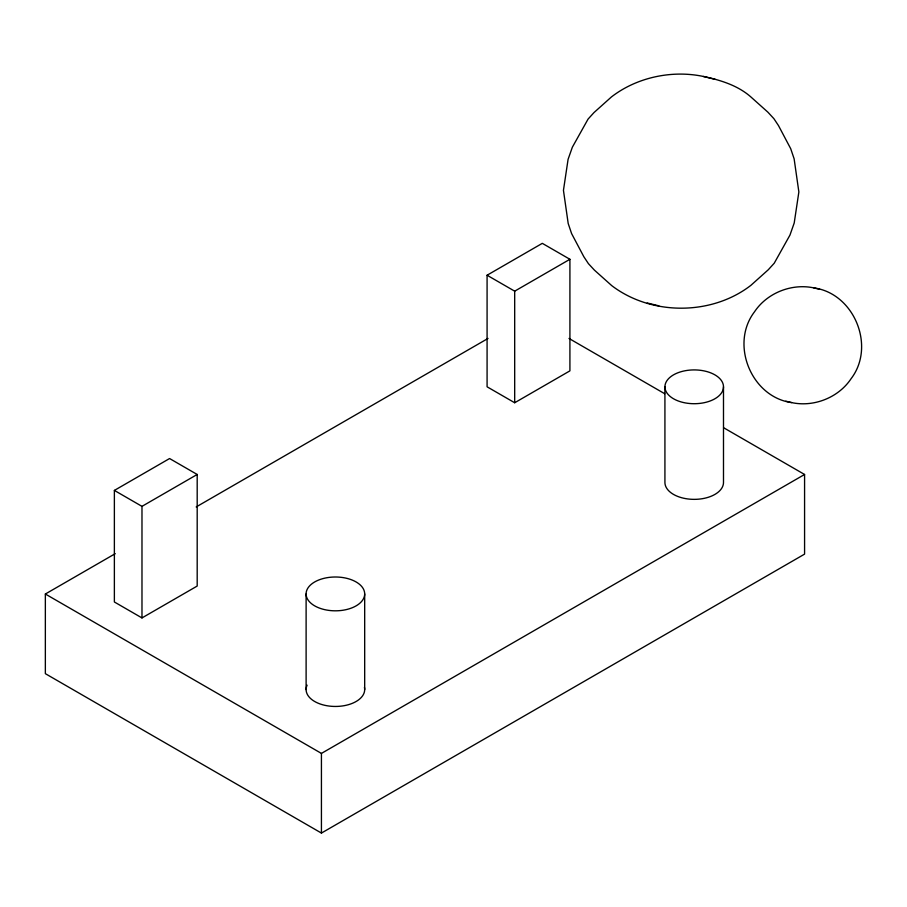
<?xml version="1.0" encoding="UTF-8"?>
<svg xmlns="http://www.w3.org/2000/svg" width="907" height="907" viewBox="0 0 907 907"><rect width="100%" height="100%" fill="white"/><g stroke="black" fill="none" stroke-linecap="round" stroke-linejoin="round"><path stroke-width="1.36" d="M114.373 490.415L169.586 458.534L197.193 474.474L197.193 586.047L141.98 617.928L114.373 601.987L114.373 490.415L141.98 506.355L197.193 474.474M487.082 275.229L542.307 243.348L569.913 259.289L569.913 370.861L514.688 402.742L487.082 386.801L487.082 275.229L514.688 291.17L569.913 259.289M723.593 427.719L804.577 474.474L804.577 554.12L321.429 833.068L45.35 673.663L45.35 594.017L115.246 553.667M196.184 506.934L488.034 338.436M45.35 594.017L321.429 753.411L804.577 474.474M703.469 76.471C672.019 69.828 636.861 77.265 611.409 96.958L594.028 112.536L588.076 119.078L572.351 147.217L568.088 159.326L563.451 190.345L568.19 223.485L571.603 233.598L583.836 256.726L588.405 263.631L594.436 270.15L611.76 285.648C651.26 315.761 711.564 315.738 750.894 285.342L768.274 269.764L774.227 263.223L789.963 235.083L794.215 222.975L798.863 191.955L794.124 158.816L790.711 148.703L778.478 125.574L773.898 118.67L767.866 112.151L750.543 96.652C737.368 85.224 720.192 80.065 703.469 76.471L715.113 79.317M813.953 287.916C791.811 283.143 767.129 292.848 754.511 311.804C729.693 344.229 751.427 397.107 791.641 402.595C813.783 407.379 838.465 397.674 851.083 378.707C875.901 346.293 854.167 293.415 813.953 287.916L819.781 289.344M647.19 302.983L658.845 305.829M785.813 401.177L791.641 402.595M568.995 338.458L664.695 393.717M723.491 386.813A29.285 16.904 0 0 1 679.57 401.45A29.285 16.904 0 0 1 679.57 372.176A29.285 16.904 0 0 1 723.491 386.813L723.491 482.456A29.285 16.904 0 0 1 694.206 499.36A29.285 16.904 0 0 1 664.922 482.456L664.922 386.813M514.688 291.17L514.688 402.742M364.682 593.915A29.285 16.904 0 0 1 320.749 608.552A29.285 16.904 0 0 1 320.749 579.267A29.285 16.904 0 0 1 364.682 593.915L364.682 689.547M321.429 753.411L321.429 833.068M306.113 593.915L306.113 689.547M141.98 506.355L141.98 617.928M364.433 687.347A29.285 16.904 0 0 1 333.481 706.417A29.285 16.904 0 0 1 307.11 685.17"/></g></svg>
